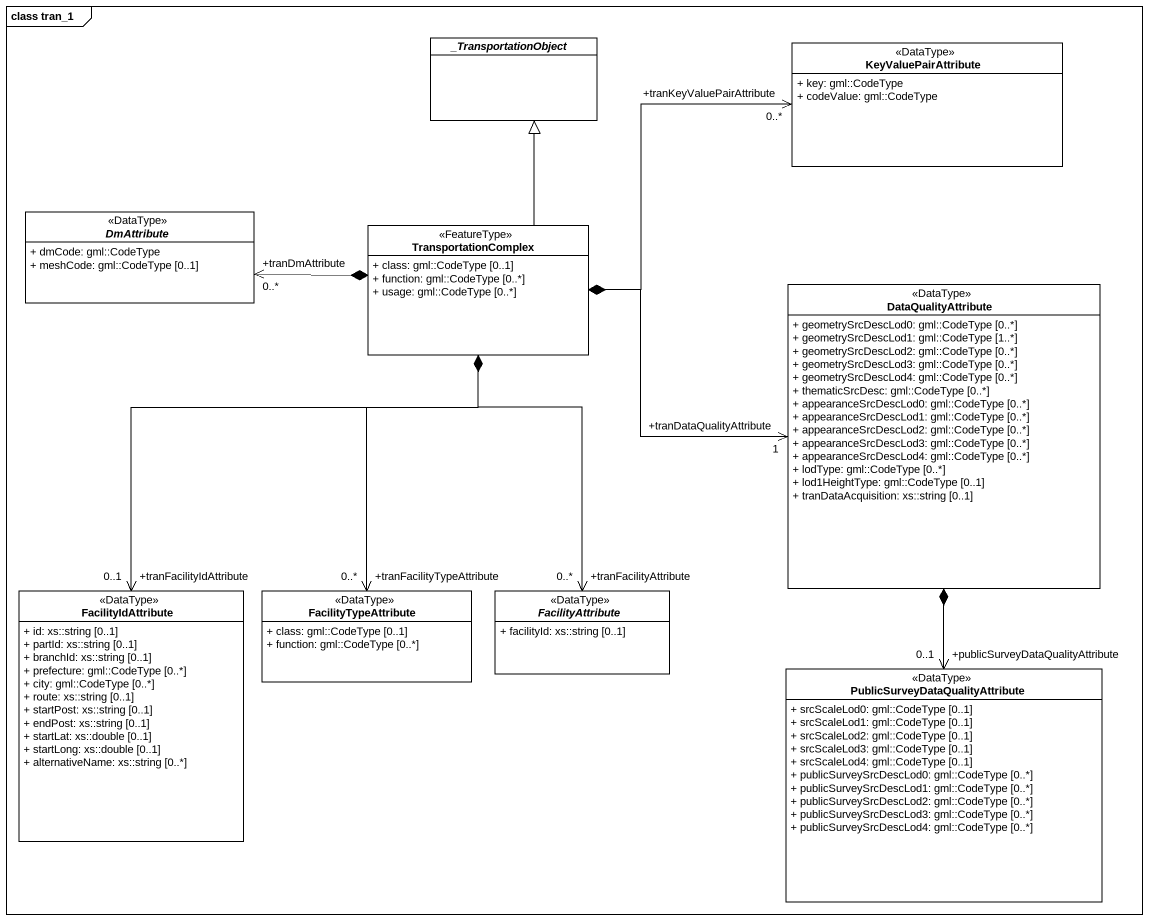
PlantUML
@startuml
mainframe class tran_1
hide circle
hide empty members
skinparam classAttributeIconSize 0
abstract class "_TransportationObject" as TransportationObject #FFFFFF
class KeyValuePairAttribute <<DataType>> #FFFFFF {
  + key: gml::CodeType
  + codeValue: gml::CodeType
}
abstract class DmAttribute <<DataType>> #FFFFFF {
  + dmCode: gml::CodeType
  + meshCode: gml::CodeType [0..1]
}
class TransportationComplex <<FeatureType>> #FFFFFF {
  + class: gml::CodeType [0..1]
  + function: gml::CodeType [0..*]
  + usage: gml::CodeType [0..*]
}
class DataQualityAttribute <<DataType>> #FFFFFF {
  + geometrySrcDescLod0: gml::CodeType [0..*]
  + geometrySrcDescLod1: gml::CodeType [1..*]
  + geometrySrcDescLod2: gml::CodeType [0..*]
  + geometrySrcDescLod3: gml::CodeType [0..*]
  + geometrySrcDescLod4: gml::CodeType [0..*]
  + thematicSrcDesc: gml::CodeType [0..*]
  + appearanceSrcDescLod0: gml::CodeType [0..*]
  + appearanceSrcDescLod1: gml::CodeType [0..*]
  + appearanceSrcDescLod2: gml::CodeType [0..*]
  + appearanceSrcDescLod3: gml::CodeType [0..*]
  + appearanceSrcDescLod4: gml::CodeType [0..*]
  + lodType: gml::CodeType [0..*]
  + lod1HeightType: gml::CodeType [0..1]
  + tranDataAcquisition: xs::string [0..1]
}
class FacilityIdAttribute <<DataType>> #FFFFFF {
  + id: xs::string [0..1]
  + partId: xs::string [0..1]
  + branchId: xs::string [0..1]
  + prefecture: gml::CodeType [0..*]
  + city: gml::CodeType [0..*]
  + route: xs::string [0..1]
  + startPost: xs::string [0..1]
  + endPost: xs::string [0..1]
  + startLat: xs::double [0..1]
  + startLong: xs::double [0..1]
  + alternativeName: xs::string [0..*]
}
class FacilityTypeAttribute <<DataType>> #FFFFFF {
  + class: gml::CodeType [0..1]
  + function: gml::CodeType [0..*]
}
abstract class FacilityAttribute <<DataType>> #FFFFFF {
  + facilityId: xs::string [0..1]
}
class "PublicSurveyDataQualityAttribute" as PublicSurveyDataQualityAttri <<DataType>> #FFFFFF {
  + srcScaleLod0: gml::CodeType [0..1]
  + srcScaleLod1: gml::CodeType [0..1]
  + srcScaleLod2: gml::CodeType [0..1]
  + srcScaleLod3: gml::CodeType [0..1]
  + srcScaleLod4: gml::CodeType [0..1]
  + publicSurveySrcDescLod0: gml::CodeType [0..*]
  + publicSurveySrcDescLod1: gml::CodeType [0..*]
  + publicSurveySrcDescLod2: gml::CodeType [0..*]
  + publicSurveySrcDescLod3: gml::CodeType [0..*]
  + publicSurveySrcDescLod4: gml::CodeType [0..*]
}
KeyValuePairAttribute "+tranKeyValuePairAttribute\n0..*" <-left-* TransportationComplex
DmAttribute "+tranDmAttribute\n0..*" <-right-* TransportationComplex
TransportationComplex -up-|> TransportationObject
DataQualityAttribute "+tranDataQualityAttribute\n1" <-left-* TransportationComplex
FacilityIdAttribute "+tranFacilityIdAttribute\n0..1" <-up-* TransportationComplex
FacilityTypeAttribute "+tranFacilityTypeAttribute\n0..*" <-up-* TransportationComplex
FacilityAttribute "+tranFacilityAttribute\n0..*" <-up-* TransportationComplex
PublicSurveyDataQualityAttri "+publicSurveyDataQualityAttribute\n0..1" <-up-* DataQualityAttribute
@enduml
